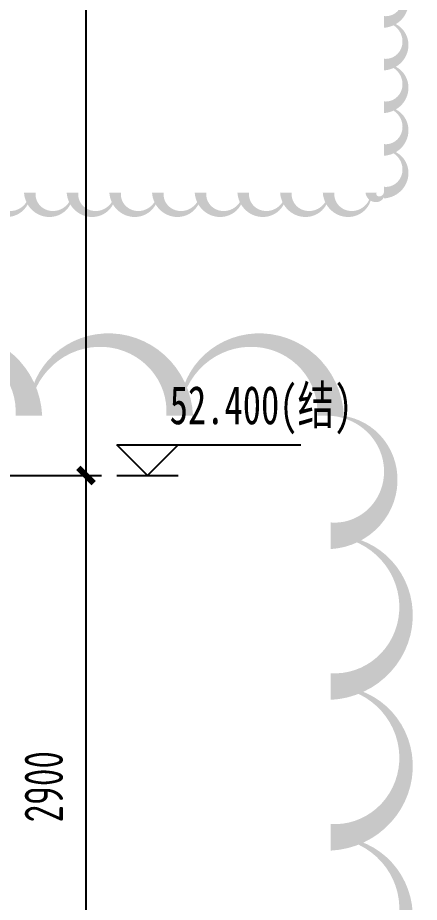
# Model space of a CAD drawing. Extents: x -678900 to 2378000, y 0 to 1840591.
# Drawn here: x -145787 to -144478, y 693029 to 695913 of the extents above; entities that cross this region are included whole.
import ezdxf

# ---------------------------------------------------------------- set-up
doc = ezdxf.new("R2010")
doc.units = 0
doc.header["$LTSCALE"] = 1000
doc.header["$MEASUREMENT"] = 0
doc.header["$PDMODE"] = 1
doc.linetypes.add('CENTER', pattern=[2, 1.25, -0.25, 0.25, -0.25])
doc.layers.get('0').update_dxf_attribs({"linetype": 'CONTINUOUS'})
doc.layers.get('DEFPOINTS').update_dxf_attribs({"color": 8, "linetype": 'CONTINUOUS'})
for name, color, linetype in [('AD-AXIS-AXIS', 1, 'CENTER'), ('AD-AXIS-DIMS', 3, 'CONTINUOUS'), ('AD-LEVL-HIGH', 61, 'CONTINUOUS'), ('C-XREF-INT', 7, 'CONTINUOUS'), ('verify', 50, 'CONTINUOUS')]:
    doc.layers.add(name, color=color, linetype=linetype)
doc.styles.add('TH-STYLE1', font='', dxfattribs={"width": 0.7})
doc.styles.add('TH-STYLE3', font='TSSDENG', dxfattribs={"width": 0.7, "bigfont": 'TSSDCHN'})
doc.styles.get('TH-STYLE1').set_extended_font_data('SimSun')
doc.dimstyles.new('TH-DIM50', dxfattribs={"dimscale": 50, "dimtxt": 2.5, "dimasz": 1, "dimexe": 1, "dimexo": 1, "dimgap": 1.5, "dimtad": 1, "dimdec": 0, "dimdsep": 46, "dimtxsty": 'TH-STYLE3', "dimblk1": 'ARCHTICK', "dimblk2": 'ARCHTICK', "dimsah": 1, "dimcen": -1, "dimclrd": 256, "dimclre": 256, "dimclrt": 256, "dimazin": 0, "dimtfac": 1, "dimtdec": 0, "dimtix": 1, "dimtmove": 2, "dimatfit": 0, "dimldrblk": 'ARCHTICK', "dimfxl": 0, "dimtolj": 1, "dimtzin": 0, "dimlwd": -1, "dimlwe": -1, "dimarcsym": 0})

# ---------------------------------------------------------------- blocks, each defined once
blk = doc.blocks.new('*U64')
for p, q in [((-200, 200), (200, 200)), ((0, 0), (-200, 200)), ((200, 200), (0, 0)), ((200, 200), (1000, 200)), ((-200, 0), (200, 0))]:
    blk.add_line(p, q)
at = {"style": 'TH-STYLE1', "width": 0.7}
blk.add_attdef('标高', (280.1, 334), '', height=250, dxfattribs=at)
blk = doc.blocks.new('_ArchTick')
at = {"color": 0, "linetype": 'ByBlock', "const_width": 0.4}
blk.add_lwpolyline([(-0.5, -0.5), (0.5, 0.5)], dxfattribs=at)
blk = doc.blocks.new('*D475')
at = {"layer": 'AD-AXIS-DIMS', "ltscale": 0.5}
for p, q in [((7083.9, 13740), (7538.5, 13740)), ((7488.5, 11710), (7488.5, 13740)), ((7083.9, 11710), (7538.5, 11710))]:
    blk.add_line(p, q, dxfattribs=at)
at = {"layer": 'DEFPOINTS', "color": 0, "ltscale": 0.5}
for p in [(7033.9, 13740), (7488.5, 13740), (7033.9, 11710)]:
    blk.add_point(p, dxfattribs=at)
at = {"layer": 'AD-AXIS-DIMS', "ltscale": 0.5, "xscale": 50, "yscale": 50, "zscale": 50}
for p, rotation in [((7488.5, 13740), 90), ((7488.5, 11710), 270)]:
    blk.add_blockref('_ArchTick', p, dxfattribs=dict(at, rotation=rotation))
at = {"layer": 'AD-AXIS-DIMS', "ltscale": 0.5, "insert": (7351, 12725), "char_height": 125, "attachment_point": 5, "rotation": 90, "style": 'TH-STYLE3'}
blk.add_mtext('\\A1;2900', dxfattribs=at)
blk = doc.blocks.new('*D500')
at = {"layer": 'AD-AXIS-DIMS', "ltscale": 0.5}
for p, q in [((7083.9, 18240), (7538.5, 18240)), ((7488.5, 13740), (7488.5, 18240)), ((7083.9, 13740), (7538.5, 13740))]:
    blk.add_line(p, q, dxfattribs=at)
at = {"layer": 'DEFPOINTS', "color": 0, "ltscale": 0.5}
for p in [(7033.9, 18240), (7488.5, 18240), (7033.9, 13740)]:
    blk.add_point(p, dxfattribs=at)
at = {"layer": 'AD-AXIS-DIMS', "ltscale": 0.5, "xscale": 50, "yscale": 50, "zscale": 50}
for p, rotation in [((7488.5, 18240), 90), ((7488.5, 13740), 270)]:
    blk.add_blockref('_ArchTick', p, dxfattribs=dict(at, rotation=rotation))
at = {"layer": 'AD-AXIS-DIMS', "ltscale": 0.5, "insert": (7351, 15990), "char_height": 125, "attachment_point": 5, "rotation": 90, "style": 'TH-STYLE3'}
blk.add_mtext('\\A1;4500', dxfattribs=at)
blk = doc.blocks.new('电梯标高')
at = {"layer": 'AD-AXIS-AXIS'}
blk.add_line((1638.5, 13740), (7688.5, 13740), dxfattribs=at)
at = {"layer": 'AD-LEVL-HIGH'}
ref = blk.add_blockref('*U64', (7688.5, 13740), dxfattribs=dict(at, xscale=0.5, yscale=0.5, zscale=0.5))
ref.add_attrib('标高', '52.400(结)', (7761.1, 13907), dxfattribs={"layer": '0', "height": 125, "style": 'TH-STYLE1', "width": 0.7})
at = {"layer": 'AD-AXIS-DIMS', "ltscale": 0.5}
dim = blk.add_aligned_dim(p1=(7033.9, 13740), p2=(7033.9, 18240), distance=-454.6, dimstyle='TH-DIM50', dxfattribs=at)
dim.commit()
dim.dimension.update_dxf_attribs({"geometry": '*D500', "text_midpoint": (7351, 15990)})
dim = blk.add_aligned_dim(p1=(7033.9, 11710), p2=(7033.9, 13740), distance=-454.6, text='2900', dimstyle='TH-DIM50', dxfattribs=at)
dim.commit()
dim.dimension.update_dxf_attribs({"geometry": '*D475', "text_midpoint": (7351, 12725)})

msp = doc.modelspace()

# ---------------------------------------------------------------- block references
at = {"layer": 'C-XREF-INT'}
msp.add_blockref('电梯标高', (-153052.5, 680680.8), dxfattribs=at)

# ---------------------------------------------------------------- next in the draw order: linework, layer by layer
at = {"layer": 'verify'}
for points in [[(-146164.7, 695959.1, 38, 1, 1), (-146164.7, 695820, 38, 1, 1), (-146164.7, 695680.9, 38, 1, 1), (-146164.7, 695541.7, 38, 1, 1), (-146164.7, 695402.6, 38, 1, 1), (-146164.7, 695343, 38, 1, 1), (-146025.5, 695343, 38, 1, 1), (-145886.4, 695343, 38, 1, 1), (-145747.3, 695343, 38, 1, 1), (-145608.2, 695343, 38, 1, 1), (-145469.1, 695343, 38, 1, 1), (-145330, 695343, 38, 1, 1), (-145190.9, 695343, 38, 1, 1), (-145051.7, 695343, 38, 1, 1), (-144912.6, 695343, 38, 1, 1), (-144773.5, 695343, 38, 1, 1), (-144634.4, 695343, 38, 1, 1), (-144592.8, 695343, 38, 1, 1), (-144592.8, 695482.1, 38, 1, 1), (-144592.8, 695621.3, 38, 1, 1), (-144592.8, 695760.4, 38, 1, 1), (-144592.8, 695899.5, 38, 1, 1), (-144592.8, 696038.6, 38, 1, 1)], [(-144767.2, 689799.8, 86.8, 1, 1), (-144767.2, 690291.4, 86.8, 1, 1), (-144767.2, 690783, 86.8, 1, 1), (-144767.2, 691274.6, 86.8, 1, 1), (-144767.2, 691766.1, 86.8, 1, 1), (-144767.2, 692257.7, 86.8, 1, 1), (-144767.2, 692749.3, 86.8, 1, 1), (-144767.2, 693240.9, 86.8, 1, 1), (-144767.2, 693732.5, 86.8, 1, 1), (-144767.2, 694224.1, 86.8, 1, 1), (-144767.2, 694616, 86.8, 1, 1), (-145258.8, 694616, 86.8, 1, 1), (-145750.4, 694616, 86.8, 1, 1), (-146242, 694616, 86.8, 1, 1), (-146449.8, 694616, 86.8, 1, 1), (-146449.8, 694124.4, 86.8, 1, 1), (-146449.8, 693632.8, 86.8, 1, 1), (-146449.8, 693141.3, 86.8, 1, 1), (-146449.8, 692649.7, 86.8, 1, 1), (-146449.8, 692158.1, 86.8, 1, 1), (-146449.8, 691666.5, 86.8, 1, 1), (-146449.8, 691174.9, 86.8, 1, 1), (-146449.8, 690683.3, 86.8, 1, 1), (-146449.8, 690191.8, 86.8, 1, 1)]]:
    msp.add_lwpolyline(points, format="xyseb", dxfattribs=at)

doc.saveas('drawing.dxf')
